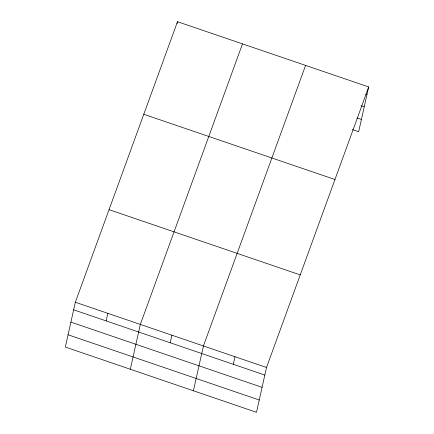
<?xml version="1.0" encoding="UTF-8"?>
<svg xmlns="http://www.w3.org/2000/svg" width="434" height="434" viewBox="0 0 434 434"><rect width="100%" height="100%" fill="white"/><g stroke="black" fill="none" stroke-linecap="round" stroke-linejoin="round"><path stroke-width="0.65" d="M75.337 302.248L65.322 347.064L256.505 412.3L266.519 367.484L368.678 86.936L177.495 21.7L75.337 302.248L266.519 367.484M106.146 320.91L107.838 313.337M177.072 23.593L177.495 21.7M130.325 369.247L140.339 324.426L242.498 43.877M170.193 342.762L171.886 335.194M193.412 390.774L203.432 345.958L305.59 65.409M233.286 364.294L234.978 356.721M368.678 86.936L358.663 131.752L352.354 129.598M365.726 94.08L366.985 94.509M361.083 105.722L364.24 106.797M356.992 117.956L361.408 119.464M143.784 114.283L334.967 179.519M109.048 209.665L300.236 274.901M73.644 309.822L264.827 375.057M70.899 322.109L262.082 387.345M68.067 334.777L259.25 400.012"/></g></svg>
